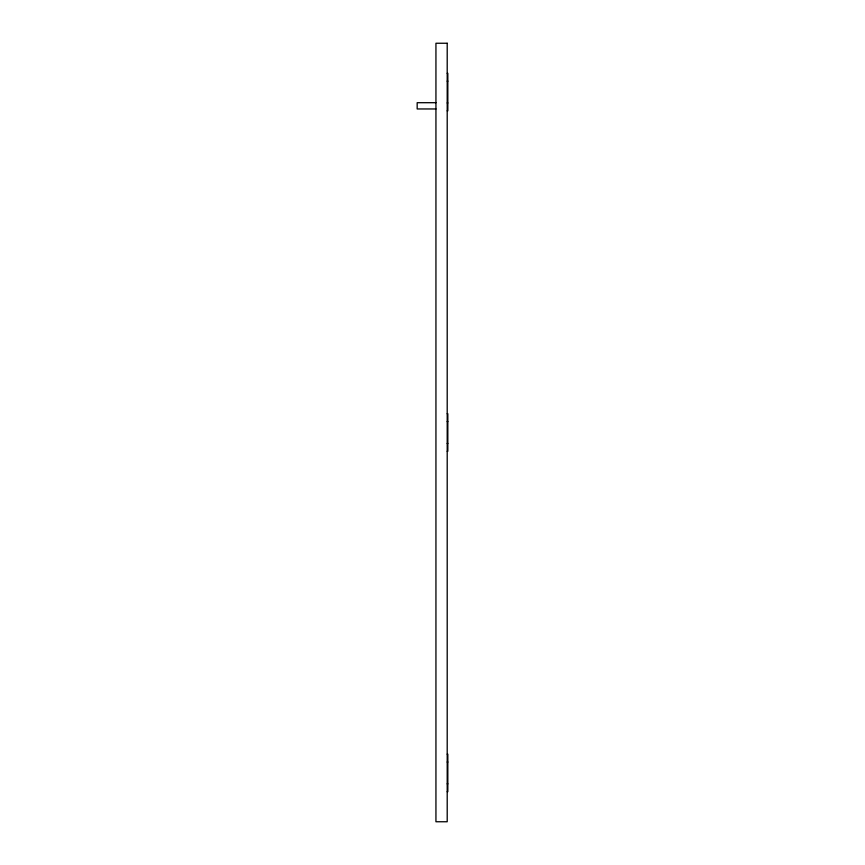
<?xml version="1.0" encoding="UTF-8"?>
<svg xmlns="http://www.w3.org/2000/svg" width="865" height="865" viewBox="0 0 865 865"><rect width="100%" height="100%" fill="white"/><g stroke="black" fill="none" stroke-linecap="round" stroke-linejoin="round"><path stroke-width="1.3" d="M447.205 73.287L447.832 73.287L447.832 110.839L447.205 110.839M447.205 81.169L447.832 81.169M435.938 102.697L417.168 102.697L417.168 108.958L435.938 108.958M447.205 102.957L447.832 102.957M447.205 413.73L447.832 413.73L447.832 451.271L447.205 451.271M447.205 421.612L447.832 421.612M447.205 443.388L447.832 443.388M447.205 754.161L447.832 754.161L447.832 791.713L447.205 791.713M447.205 762.043L447.832 762.043M447.205 783.831L447.832 783.831M447.205 43.25L435.938 43.25L435.938 821.75L447.205 821.75L447.205 43.25"/></g></svg>
